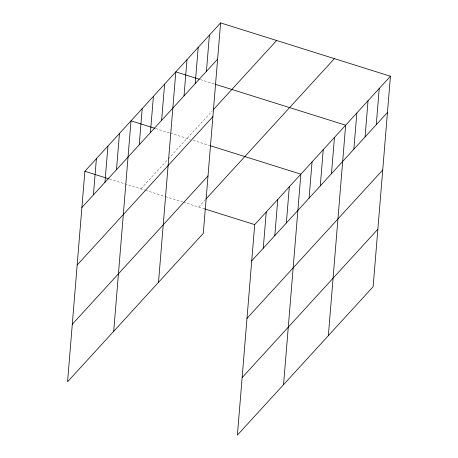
<?xml version="1.0" encoding="UTF-8"?>
<svg xmlns="http://www.w3.org/2000/svg" width="458" height="458" viewBox="0 0 458 458"><rect width="100%" height="100%" fill="white"/><g stroke="black" fill="none" stroke-linecap="round" stroke-linejoin="round"><path stroke-width="0.34" stroke-dasharray="2.29 1.72" d="M140.915 188.879L167.834 159.453M168.315 158.926L212.26 110.888M198.663 207.016L204.909 200.186M200.495 79.618L214.504 84.02M155.703 128.583L169.712 132.986M170.382 133.192L190.379 139.472M193.036 140.308L209.632 145.518M109.554 179.032L144.894 190.133M145.558 190.339L164.811 196.385M165.475 196.591L182.731 202.012M183.395 202.218L204.663 208.9"/><path stroke-width="0.69" d="M220.596 22.9L84.867 171.281L67.561 381.766L203.289 233.385L220.596 22.9L390.439 76.234L373.133 286.719L237.404 435.1L254.711 224.615L390.439 76.234M93.426 194.902L96.403 158.668M104.962 182.29L107.939 146.056M116.498 169.678L119.475 133.444M113.71 331.311L131.017 120.832L155.033 128.372M139.232 144.825L142.215 108.592M150.43 132.58L153.407 96.346M161.628 120.34L164.605 84.106M158.502 282.351L175.803 71.866L199.161 79.2M184.024 95.859L187.001 59.626M195.222 83.614L198.2 47.38M206.421 71.374L209.398 35.14M263.264 248.236L266.247 212.002M274.806 235.624L277.783 199.39M286.342 223.012L289.319 186.778M283.554 384.651L300.854 174.166L210.296 145.73M309.076 198.159L312.053 161.926M320.274 185.919L323.251 149.686M331.472 173.679L334.449 137.446M328.34 335.685L345.647 125.2L215.174 84.226M353.868 149.194L356.845 112.96M365.066 136.953L368.043 100.72M376.264 124.713L379.241 88.48M81.885 207.514L217.619 59.134M213.193 109.868L276.643 40.499M77.162 265.016L212.89 116.635M72.29 324.258L208.018 175.883M205.871 199.133L334.392 58.635M251.728 260.848L387.462 112.473M246.999 318.35L382.733 169.975M242.133 377.598L377.861 229.218M84.867 171.281L108.889 178.82M204.663 208.9L254.711 224.615"/></g></svg>
